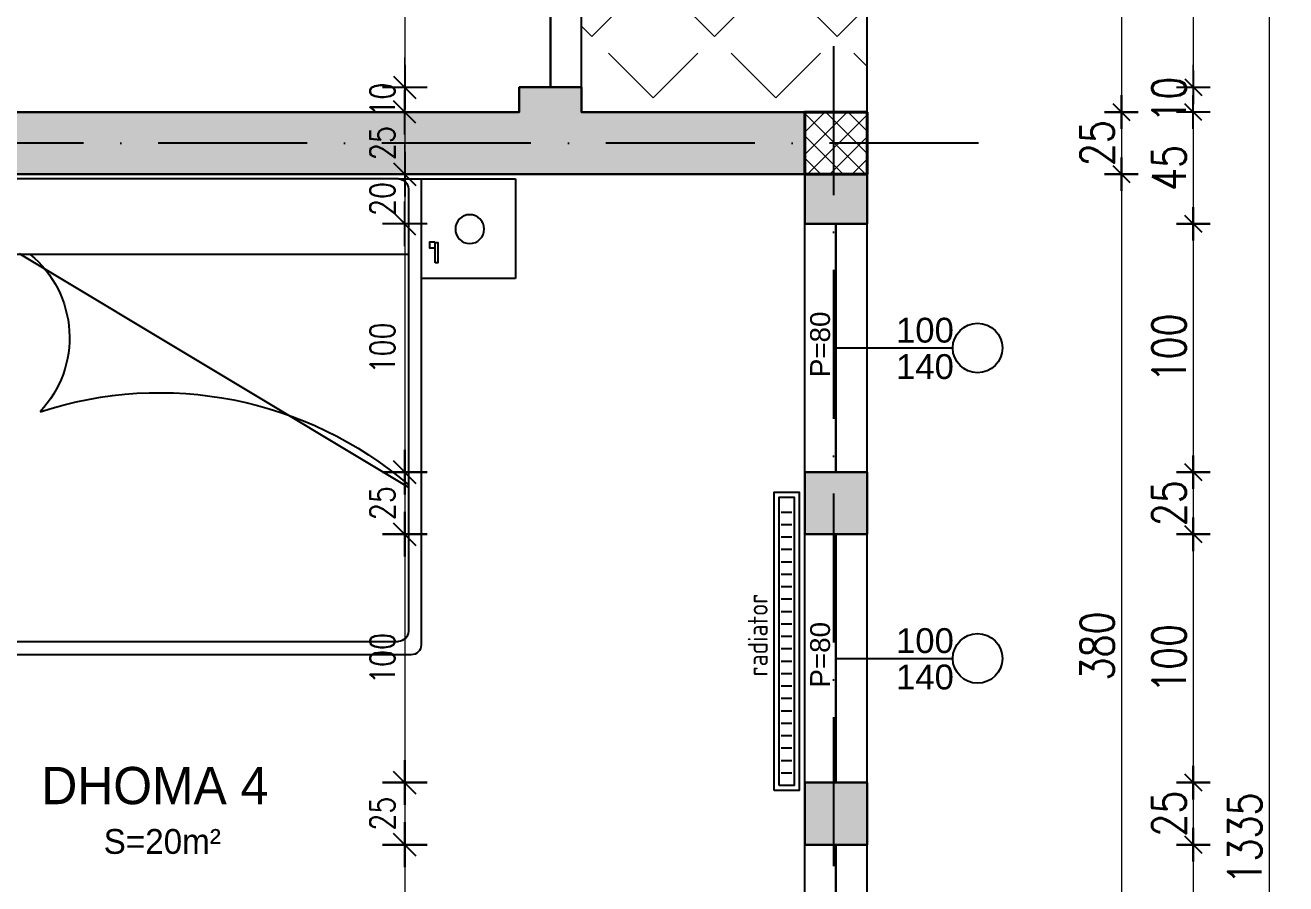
# Model space of a CAD drawing. Header units: metres. Extents: x 2674 to 33045, y -10854 to 2806.
# Drawn here: x 16664 to 17171, y 1190 to 1536 of the extents above; entities that cross this region are included whole.
import ezdxf

# ---------------------------------------------------------------- set-up
doc = ezdxf.new("R2010")
doc.units = ezdxf.units.M
doc.linetypes.add('ACAD_ISO10W100', pattern=[18, 12, -3, 0, -3])
doc.layers.add('2d', color=7, linetype='Continuous')
doc.layers.add('2d hamdia', color=7, linetype='Continuous')
doc.styles.add('_DIM Romans 0.8', font='romans.shx', dxfattribs={"width": 0.8})
doc.styles.get("Standard").update_dxf_attribs({"font": 'arial.ttf'})
doc.dimstyles.new('50 jasht', dxfattribs={"dimscale": 15, "dimtxt": 0.9, "dimasz": 0.3, "dimexe": 1.25, "dimexo": 0.625, "dimgap": 0.2, "dimtad": 1, "dimdec": 0, "dimzin": 12, "dimdsep": 46, "dimtxsty": '_DIM Romans 0.8', "dimblk": '- Kosa Crta za DIM (Mala)', "dimcen": 1, "dimse1": 1, "dimse2": 1, "dimclrd": 256, "dimclrt": 256, "dimazin": 3, "dimtfac": 1, "dimtdec": 0, "dimtix": 1, "dimtmove": 0, "dimatfit": 3, "dimfxl": 1, "dimlwd": 0, "dimarcsym": 0})
doc.dimstyles.new('50 mrena', dxfattribs={"dimscale": 10, "dimtxt": 1, "dimasz": 0.6, "dimexe": 1.25, "dimexo": 0.625, "dimgap": 0.4, "dimtad": 1, "dimdec": 0, "dimzin": 12, "dimdsep": 46, "dimtxsty": '_DIM Romans 0.8', "dimblk": '- Kosa Crta za DIM (Mala)', "dimcen": 2.5, "dimse1": 1, "dimse2": 1, "dimclrd": 256, "dimclrt": 256, "dimadec": 0, "dimazin": 3, "dimtfac": 1, "dimtdec": 0, "dimtix": 1, "dimtmove": 0, "dimatfit": 3, "dimfxl": 1, "dimlwd": 15, "dimarcsym": 0})

# ---------------------------------------------------------------- blocks, each defined once
blk = doc.blocks.new('radiator')
at = {"color": 204}
for p, q in [((-52.92, 7.12), (-52.92, 2.89)), ((-47.92, 7.12), (-47.92, 2.89)), ((-42.92, 7.12), (-42.92, 2.89)), ((-37.92, 7.12), (-37.92, 2.89)), ((-32.92, 7.12), (-32.92, 2.89)), ((-27.92, 7.12), (-27.92, 2.89)), ((-22.92, 7.12), (-22.92, 2.89)), ((-17.92, 7.12), (-17.92, 2.89)), ((-12.92, 7.12), (-12.92, 2.89)), ((-7.92, 7.12), (-7.92, 2.89)), ((-2.92, 7.12), (-2.92, 2.89)), ((2.08, 7.12), (2.08, 2.89)), ((7.08, 7.12), (7.08, 2.89)), ((12.08, 7.12), (12.08, 2.89)), ((17.08, 7.12), (17.08, 2.89)), ((22.08, 7.12), (22.08, 2.89)), ((27.08, 7.12), (27.08, 2.89)), ((32.08, 7.12), (32.08, 2.89)), ((37.08, 7.12), (37.08, 2.89)), ((42.08, 7.12), (42.08, 2.89)), ((47.08, 7.12), (47.08, 2.89)), ((52.08, 7.12), (52.08, 2.89))]:
    blk.add_line(p, q, dxfattribs=at)
blk.add_lwpolyline([(-60, 10), (60, 10), (60, 0), (-60, 0)], close=True)
blk.add_lwpolyline([(-58, 8), (58, 8), (58, 2), (-58, 2)], close=True, dxfattribs=at)
blk = doc.blocks.new('krevet dysh')
at = {"color": 252}
for p, q in [((-40.12, 130.31), (-40.12, 92.28)), ((0, 130.31), (-40.12, 130.31)), ((0, 83.08), (0, 130.31)), ((0, 92.28), (-187.61, 92.28)), ((-191.66, 88.23), (-191.66, -88.23)), ((-4.05, 87.13), (-182.18, 87.13)), ((-124.08, 87.04), (-30.15, -69.42)), ((-30.38, 87.13), (-30.38, -87.13)), ((-186.23, -83.08), (-186.23, 83.08)), ((0, 83.08), (0, -83.08)), ((0, -83.08), (0, -92.28)), ((0, -83.08), (0, -130.31)), ((-4.05, -87.13), (-182.18, -87.13)), ((-40.22, -92.28), (-187.61, -92.28)), ((-40.22, -92.28), (-40.22, -92.28)), ((0, -92.28), (-40.22, -92.28)), ((-40.12, -130.31), (-40.12, -92.28)), ((0, -130.31), (-40.12, -130.31))]:
    blk.add_line(p, q, dxfattribs=at)
for points in [[(-33.83, 97.97), (-25.58, 97.97), (-25.58, 98.95), (-33.83, 98.95)], [(-25.36, 97.73), (-27.86, 97.73), (-27.86, 95.78), (-25.36, 95.78)]]:
    blk.add_lwpolyline(points, close=True, dxfattribs=at)
for centre in [(-20.2, 111.83), (-20.2, -111.83)]:
    blk.add_circle(centre, 5.8, dxfattribs=at)
for centre, radius, start, end in [((-187.61, 88.23), 4.05, 90, 180), ((-182.18, 83.08), 4.05, 90, 180), ((-240.09, -13.08), 154.01, 341.8069, 40.5936), ((-4.05, 83.08), 4.05, 0, 90), ((-63.94, -92.8), 43.49, 39.4832, 133.3295), ((-182.18, -83.08), 4.05, 180, 270), ((-4.05, -83.08), 4.05, 270, 0), ((-4.05, -83.08), 4.05, 270, 0), ((-187.61, -88.23), 4.05, 180, 270)]:
    blk.add_arc(centre, radius, start, end, dxfattribs=at)
blk = doc.blocks.new('- Kosa Crta za DIM (Mala)')
for points in [[(0, -1.5), (0, 1.5)], [(-1.5, 0), (1.5, 0)], [(-0.75, -0.75), (0.75, 0.75)]]:
    blk.add_lwpolyline(points)
blk = doc.blocks.new('*D703')
at = {"lineweight": 0, "transparency": 16777216}
blk.add_line((17105.13, 1846.21), (17105.13, 1505.21), dxfattribs=at)
at = {"layer": 'Defpoints', "color": 0, "lineweight": 0, "transparency": 16777216}
for p in [(17002.7, 1850.71), (17002.7, 1500.71), (17105.13, 1500.71)]:
    blk.add_point(p, dxfattribs=at)
at = {"lineweight": 0, "transparency": 16777216, "xscale": 4.5, "yscale": 4.5, "zscale": 4.5}
for p, rotation in [((17105.13, 1850.71), 90), ((17105.13, 1500.71), 270)]:
    blk.add_blockref('- Kosa Crta za DIM (Mala)', p, dxfattribs=dict(at, rotation=rotation))
at = {"lineweight": 0, "transparency": 16777216, "insert": (17095.38, 1675.71), "char_height": 13.5, "attachment_point": 5, "rotation": 90, "style": '_DIM Romans 0.8'}
blk.add_mtext('350', dxfattribs=at)
blk = doc.blocks.new('*D704')
at = {"lineweight": 0, "transparency": 16777216}
blk.add_line((17105.13, 1496.21), (17105.13, 1480.21), dxfattribs=at)
at = {"layer": 'Defpoints', "color": 0, "lineweight": 0, "transparency": 16777216}
for p in [(17002.7, 1500.71), (17002.7, 1475.71), (17105.13, 1475.71)]:
    blk.add_point(p, dxfattribs=at)
at = {"lineweight": 0, "transparency": 16777216, "xscale": 4.5, "yscale": 4.5, "zscale": 4.5}
for p, rotation in [((17105.13, 1500.71), 90), ((17105.13, 1475.71), 270)]:
    blk.add_blockref('- Kosa Crta za DIM (Mala)', p, dxfattribs=dict(at, rotation=rotation))
at = {"lineweight": 0, "transparency": 16777216, "insert": (17095.38, 1488.21), "char_height": 13.5, "attachment_point": 5, "rotation": 90, "style": '_DIM Romans 0.8'}
blk.add_mtext('25', dxfattribs=at)
blk = doc.blocks.new('*D705')
at = {"lineweight": 0, "transparency": 16777216}
blk.add_line((17105.13, 1471.21), (17105.13, 1100.21), dxfattribs=at)
at = {"layer": 'Defpoints', "color": 0, "lineweight": 0, "transparency": 16777216}
for p in [(17002.7, 1475.71), (17002.7, 1095.71), (17105.13, 1095.71)]:
    blk.add_point(p, dxfattribs=at)
at = {"lineweight": 0, "transparency": 16777216, "xscale": 4.5, "yscale": 4.5, "zscale": 4.5}
for p, rotation in [((17105.13, 1475.71), 90), ((17105.13, 1095.71), 270)]:
    blk.add_blockref('- Kosa Crta za DIM (Mala)', p, dxfattribs=dict(at, rotation=rotation))
at = {"lineweight": 0, "transparency": 16777216, "insert": (17095.38, 1285.71), "char_height": 13.5, "attachment_point": 5, "rotation": 90, "style": '_DIM Romans 0.8'}
blk.add_mtext('380', dxfattribs=at)
blk = doc.blocks.new('*D714')
at = {"lineweight": 0, "transparency": 16777216}
blk.add_line((17134.07, 1646.21), (17134.07, 1515.21), dxfattribs=at)
at = {"layer": 'Defpoints', "color": 0, "lineweight": 0, "transparency": 16777216}
for p in [(16887.7, 1650.71), (16887.7, 1510.71), (17134.07, 1510.71)]:
    blk.add_point(p, dxfattribs=at)
at = {"lineweight": 0, "transparency": 16777216, "xscale": 4.5, "yscale": 4.5, "zscale": 4.5}
for p, rotation in [((17134.07, 1650.71), 90), ((17134.07, 1510.71), 270)]:
    blk.add_blockref('- Kosa Crta za DIM (Mala)', p, dxfattribs=dict(at, rotation=rotation))
at = {"lineweight": 0, "transparency": 16777216, "insert": (17124.32, 1580.71), "char_height": 13.5, "attachment_point": 5, "rotation": 90, "style": '_DIM Romans 0.8'}
blk.add_mtext('140', dxfattribs=at)
blk = doc.blocks.new('*D715')
at = {"lineweight": 0, "transparency": 16777216}
for p, q in [((17134.07, 1515.21), (17134.07, 1519.71)), ((17134.07, 1510.71), (17134.07, 1500.71)), ((17134.07, 1496.21), (17134.07, 1491.71))]:
    blk.add_line(p, q, dxfattribs=at)
at = {"layer": 'Defpoints', "color": 0, "lineweight": 0, "transparency": 16777216}
for p in [(16887.7, 1510.71), (17002.7, 1500.71), (17134.07, 1500.71)]:
    blk.add_point(p, dxfattribs=at)
at = {"lineweight": 0, "transparency": 16777216, "xscale": 4.5, "yscale": 4.5, "zscale": 4.5}
for p, rotation in [((17134.07, 1510.71), 270), ((17134.07, 1500.71), 90)]:
    blk.add_blockref('- Kosa Crta za DIM (Mala)', p, dxfattribs=dict(at, rotation=rotation))
at = {"lineweight": 0, "transparency": 16777216, "insert": (17124.32, 1505.71), "char_height": 13.5, "attachment_point": 5, "rotation": 90, "style": '_DIM Romans 0.8'}
blk.add_mtext('10', dxfattribs=at)
blk = doc.blocks.new('*D716')
at = {"lineweight": 0, "transparency": 16777216}
blk.add_line((17134.07, 1496.21), (17134.07, 1460.21), dxfattribs=at)
at = {"layer": 'Defpoints', "color": 0, "lineweight": 0, "transparency": 16777216}
for p in [(17002.7, 1500.71), (17002.7, 1455.71), (17134.07, 1455.71)]:
    blk.add_point(p, dxfattribs=at)
at = {"lineweight": 0, "transparency": 16777216, "xscale": 4.5, "yscale": 4.5, "zscale": 4.5}
for p, rotation in [((17134.07, 1500.71), 90), ((17134.07, 1455.71), 270)]:
    blk.add_blockref('- Kosa Crta za DIM (Mala)', p, dxfattribs=dict(at, rotation=rotation))
at = {"lineweight": 0, "transparency": 16777216, "insert": (17124.32, 1478.21), "char_height": 13.5, "attachment_point": 5, "rotation": 90, "style": '_DIM Romans 0.8'}
blk.add_mtext('45', dxfattribs=at)
blk = doc.blocks.new('*D717')
at = {"lineweight": 0, "transparency": 16777216}
blk.add_line((17134.07, 1451.21), (17134.07, 1360.21), dxfattribs=at)
at = {"layer": 'Defpoints', "color": 0, "lineweight": 0, "transparency": 16777216}
for p in [(17002.7, 1455.71), (17002.7, 1355.71), (17134.07, 1355.71)]:
    blk.add_point(p, dxfattribs=at)
at = {"lineweight": 0, "transparency": 16777216, "xscale": 4.5, "yscale": 4.5, "zscale": 4.5}
for p, rotation in [((17134.07, 1455.71), 90), ((17134.07, 1355.71), 270)]:
    blk.add_blockref('- Kosa Crta za DIM (Mala)', p, dxfattribs=dict(at, rotation=rotation))
at = {"lineweight": 0, "transparency": 16777216, "insert": (17124.32, 1405.71), "char_height": 13.5, "attachment_point": 5, "rotation": 90, "style": '_DIM Romans 0.8'}
blk.add_mtext('100', dxfattribs=at)
blk = doc.blocks.new('*D718')
at = {"lineweight": 0, "transparency": 16777216}
blk.add_line((17134.07, 1351.21), (17134.07, 1335.21), dxfattribs=at)
at = {"layer": 'Defpoints', "color": 0, "lineweight": 0, "transparency": 16777216}
for p in [(17002.7, 1355.71), (17002.7, 1330.71), (17134.07, 1330.71)]:
    blk.add_point(p, dxfattribs=at)
at = {"lineweight": 0, "transparency": 16777216, "xscale": 4.5, "yscale": 4.5, "zscale": 4.5}
for p, rotation in [((17134.07, 1355.71), 90), ((17134.07, 1330.71), 270)]:
    blk.add_blockref('- Kosa Crta za DIM (Mala)', p, dxfattribs=dict(at, rotation=rotation))
at = {"lineweight": 0, "transparency": 16777216, "insert": (17124.32, 1343.21), "char_height": 13.5, "attachment_point": 5, "rotation": 90, "style": '_DIM Romans 0.8'}
blk.add_mtext('25', dxfattribs=at)
blk = doc.blocks.new('*D719')
at = {"lineweight": 0, "transparency": 16777216}
blk.add_line((17134.07, 1326.21), (17134.07, 1235.21), dxfattribs=at)
at = {"layer": 'Defpoints', "color": 0, "lineweight": 0, "transparency": 16777216}
for p in [(17002.7, 1330.71), (17002.7, 1230.71), (17134.07, 1230.71)]:
    blk.add_point(p, dxfattribs=at)
at = {"lineweight": 0, "transparency": 16777216, "xscale": 4.5, "yscale": 4.5, "zscale": 4.5}
for p, rotation in [((17134.07, 1330.71), 90), ((17134.07, 1230.71), 270)]:
    blk.add_blockref('- Kosa Crta za DIM (Mala)', p, dxfattribs=dict(at, rotation=rotation))
at = {"lineweight": 0, "transparency": 16777216, "insert": (17124.32, 1280.71), "char_height": 13.5, "attachment_point": 5, "rotation": 90, "style": '_DIM Romans 0.8'}
blk.add_mtext('100', dxfattribs=at)
blk = doc.blocks.new('*D720')
at = {"lineweight": 0, "transparency": 16777216}
blk.add_line((17134.07, 1226.21), (17134.07, 1210.21), dxfattribs=at)
at = {"layer": 'Defpoints', "color": 0, "lineweight": 0, "transparency": 16777216}
for p in [(17002.7, 1230.71), (17002.7, 1205.71), (17134.07, 1205.71)]:
    blk.add_point(p, dxfattribs=at)
at = {"lineweight": 0, "transparency": 16777216, "xscale": 4.5, "yscale": 4.5, "zscale": 4.5}
for p, rotation in [((17134.07, 1230.71), 90), ((17134.07, 1205.71), 270)]:
    blk.add_blockref('- Kosa Crta za DIM (Mala)', p, dxfattribs=dict(at, rotation=rotation))
at = {"lineweight": 0, "transparency": 16777216, "insert": (17124.32, 1218.21), "char_height": 13.5, "attachment_point": 5, "rotation": 90, "style": '_DIM Romans 0.8'}
blk.add_mtext('25', dxfattribs=at)
blk = doc.blocks.new('*D721')
at = {"lineweight": 0, "transparency": 16777216}
blk.add_line((17134.07, 1201.21), (17134.07, 1110.21), dxfattribs=at)
at = {"layer": 'Defpoints', "color": 0, "lineweight": 0, "transparency": 16777216}
for p in [(17002.7, 1205.71), (17002.7, 1105.71), (17134.07, 1105.71)]:
    blk.add_point(p, dxfattribs=at)
at = {"lineweight": 0, "transparency": 16777216, "xscale": 4.5, "yscale": 4.5, "zscale": 4.5}
for p, rotation in [((17134.07, 1205.71), 90), ((17134.07, 1105.71), 270)]:
    blk.add_blockref('- Kosa Crta za DIM (Mala)', p, dxfattribs=dict(at, rotation=rotation))
at = {"lineweight": 0, "transparency": 16777216, "insert": (17124.32, 1155.71), "char_height": 13.5, "attachment_point": 5, "rotation": 90, "style": '_DIM Romans 0.8'}
blk.add_mtext('100', dxfattribs=at)
blk = doc.blocks.new('*D729')
at = {"lineweight": 0, "transparency": 16777216}
blk.add_line((17164.56, 1871.21), (17164.56, 545.21), dxfattribs=at)
at = {"layer": 'Defpoints', "color": 0, "lineweight": 0, "transparency": 16777216}
for p in [(17002.7, 1875.71), (16687.96, 540.71), (17164.56, 540.71)]:
    blk.add_point(p, dxfattribs=at)
at = {"lineweight": 0, "transparency": 16777216, "xscale": 4.5, "yscale": 4.5, "zscale": 4.5}
for p, rotation in [((17164.56, 1875.71), 90), ((17164.56, 540.71), 270)]:
    blk.add_blockref('- Kosa Crta za DIM (Mala)', p, dxfattribs=dict(at, rotation=rotation))
at = {"lineweight": 0, "transparency": 16777216, "insert": (17154.81, 1208.21), "char_height": 13.5, "attachment_point": 5, "rotation": 90, "style": '_DIM Romans 0.8'}
blk.add_mtext('1335', dxfattribs=at)
blk = doc.blocks.new('*D828')
at = {"lineweight": 15, "transparency": 16777216}
blk.add_line((16816.59, 1644.71), (16816.59, 1516.71), dxfattribs=at)
at = {"layer": 'Defpoints', "color": 0, "lineweight": 0, "transparency": 16777216}
for p in [(16862.7, 1650.71), (16816.59, 1510.71), (16862.7, 1510.71)]:
    blk.add_point(p, dxfattribs=at)
at = {"lineweight": 15, "transparency": 16777216, "xscale": 6, "yscale": 6, "zscale": 6}
for p, rotation in [((16816.59, 1650.71), 90), ((16816.59, 1510.71), 270)]:
    blk.add_blockref('- Kosa Crta za DIM (Mala)', p, dxfattribs=dict(at, rotation=rotation))
at = {"lineweight": 0, "transparency": 16777216, "insert": (16807.59, 1580.71), "char_height": 10, "attachment_point": 5, "rotation": 90, "style": '_DIM Romans 0.8'}
blk.add_mtext('140', dxfattribs=at)
blk = doc.blocks.new('*D829')
at = {"lineweight": 15, "transparency": 16777216}
for p, q in [((16816.59, 1516.71), (16816.59, 1522.71)), ((16816.59, 1510.71), (16816.59, 1500.71)), ((16816.59, 1494.71), (16816.59, 1488.71))]:
    blk.add_line(p, q, dxfattribs=at)
at = {"layer": 'Defpoints', "color": 0, "lineweight": 0, "transparency": 16777216}
for p in [(16862.7, 1510.71), (16816.59, 1500.71), (16862.7, 1500.71)]:
    blk.add_point(p, dxfattribs=at)
at = {"lineweight": 15, "transparency": 16777216, "xscale": 6, "yscale": 6, "zscale": 6}
for p, rotation in [((16816.59, 1510.71), 270), ((16816.59, 1500.71), 90)]:
    blk.add_blockref('- Kosa Crta za DIM (Mala)', p, dxfattribs=dict(at, rotation=rotation))
at = {"lineweight": 0, "transparency": 16777216, "insert": (16807.59, 1505.71), "char_height": 10, "attachment_point": 5, "rotation": 90, "style": '_DIM Romans 0.8'}
blk.add_mtext('10', dxfattribs=at)
blk = doc.blocks.new('*D830')
at = {"lineweight": 15, "transparency": 16777216}
blk.add_line((16816.59, 1494.71), (16816.59, 1481.71), dxfattribs=at)
at = {"layer": 'Defpoints', "color": 0, "lineweight": 0, "transparency": 16777216}
for p in [(16862.7, 1500.71), (16816.59, 1475.71), (16977.7, 1475.71)]:
    blk.add_point(p, dxfattribs=at)
at = {"lineweight": 15, "transparency": 16777216, "xscale": 6, "yscale": 6, "zscale": 6}
for p, rotation in [((16816.59, 1500.71), 90), ((16816.59, 1475.71), 270)]:
    blk.add_blockref('- Kosa Crta za DIM (Mala)', p, dxfattribs=dict(at, rotation=rotation))
at = {"lineweight": 0, "transparency": 16777216, "insert": (16807.59, 1488.21), "char_height": 10, "attachment_point": 5, "rotation": 90, "style": '_DIM Romans 0.8'}
blk.add_mtext('25', dxfattribs=at)
blk = doc.blocks.new('*D831')
at = {"lineweight": 15, "transparency": 16777216}
for p, q in [((16816.59, 1481.71), (16816.59, 1487.71)), ((16816.59, 1475.71), (16816.59, 1455.71)), ((16816.59, 1449.71), (16816.59, 1443.71))]:
    blk.add_line(p, q, dxfattribs=at)
at = {"layer": 'Defpoints', "color": 0, "lineweight": 0, "transparency": 16777216}
for p in [(16977.7, 1475.71), (16816.59, 1455.71), (16977.7, 1455.71)]:
    blk.add_point(p, dxfattribs=at)
at = {"lineweight": 15, "transparency": 16777216, "xscale": 6, "yscale": 6, "zscale": 6}
for p, rotation in [((16816.59, 1475.71), 270), ((16816.59, 1455.71), 90)]:
    blk.add_blockref('- Kosa Crta za DIM (Mala)', p, dxfattribs=dict(at, rotation=rotation))
at = {"lineweight": 0, "transparency": 16777216, "insert": (16807.59, 1465.71), "char_height": 10, "attachment_point": 5, "rotation": 90, "style": '_DIM Romans 0.8'}
blk.add_mtext('20', dxfattribs=at)
blk = doc.blocks.new('*D832')
at = {"lineweight": 15, "transparency": 16777216}
blk.add_line((16816.59, 1449.71), (16816.59, 1361.71), dxfattribs=at)
at = {"layer": 'Defpoints', "color": 0, "lineweight": 0, "transparency": 16777216}
for p in [(16977.7, 1455.71), (16816.59, 1355.71), (16977.7, 1355.71)]:
    blk.add_point(p, dxfattribs=at)
at = {"lineweight": 15, "transparency": 16777216, "xscale": 6, "yscale": 6, "zscale": 6}
for p, rotation in [((16816.59, 1455.71), 90), ((16816.59, 1355.71), 270)]:
    blk.add_blockref('- Kosa Crta za DIM (Mala)', p, dxfattribs=dict(at, rotation=rotation))
at = {"lineweight": 0, "transparency": 16777216, "insert": (16807.59, 1405.71), "char_height": 10, "attachment_point": 5, "rotation": 90, "style": '_DIM Romans 0.8'}
blk.add_mtext('100', dxfattribs=at)
blk = doc.blocks.new('*D833')
at = {"lineweight": 15, "transparency": 16777216}
blk.add_line((16816.59, 1349.71), (16816.59, 1336.71), dxfattribs=at)
at = {"layer": 'Defpoints', "color": 0, "lineweight": 0, "transparency": 16777216}
for p in [(16977.7, 1355.71), (16816.59, 1330.71), (16977.7, 1330.71)]:
    blk.add_point(p, dxfattribs=at)
at = {"lineweight": 15, "transparency": 16777216, "xscale": 6, "yscale": 6, "zscale": 6}
for p, rotation in [((16816.59, 1355.71), 90), ((16816.59, 1330.71), 270)]:
    blk.add_blockref('- Kosa Crta za DIM (Mala)', p, dxfattribs=dict(at, rotation=rotation))
at = {"lineweight": 0, "transparency": 16777216, "insert": (16807.59, 1343.21), "char_height": 10, "attachment_point": 5, "rotation": 90, "style": '_DIM Romans 0.8'}
blk.add_mtext('25', dxfattribs=at)
blk = doc.blocks.new('*D834')
at = {"lineweight": 15, "transparency": 16777216}
blk.add_line((16816.59, 1324.71), (16816.59, 1236.71), dxfattribs=at)
at = {"layer": 'Defpoints', "color": 0, "lineweight": 0, "transparency": 16777216}
for p in [(16977.7, 1330.71), (16816.59, 1230.71), (16977.7, 1230.71)]:
    blk.add_point(p, dxfattribs=at)
at = {"lineweight": 15, "transparency": 16777216, "xscale": 6, "yscale": 6, "zscale": 6}
for p, rotation in [((16816.59, 1330.71), 90), ((16816.59, 1230.71), 270)]:
    blk.add_blockref('- Kosa Crta za DIM (Mala)', p, dxfattribs=dict(at, rotation=rotation))
at = {"lineweight": 0, "transparency": 16777216, "insert": (16807.59, 1280.71), "char_height": 10, "attachment_point": 5, "rotation": 90, "style": '_DIM Romans 0.8'}
blk.add_mtext('100', dxfattribs=at)
blk = doc.blocks.new('*D835')
at = {"lineweight": 15, "transparency": 16777216}
blk.add_line((16816.59, 1224.71), (16816.59, 1211.71), dxfattribs=at)
at = {"layer": 'Defpoints', "color": 0, "lineweight": 0, "transparency": 16777216}
for p in [(16977.7, 1230.71), (16816.59, 1205.71), (16977.7, 1205.71)]:
    blk.add_point(p, dxfattribs=at)
at = {"lineweight": 15, "transparency": 16777216, "xscale": 6, "yscale": 6, "zscale": 6}
for p, rotation in [((16816.59, 1230.71), 90), ((16816.59, 1205.71), 270)]:
    blk.add_blockref('- Kosa Crta za DIM (Mala)', p, dxfattribs=dict(at, rotation=rotation))
at = {"lineweight": 0, "transparency": 16777216, "insert": (16807.59, 1218.21), "char_height": 10, "attachment_point": 5, "rotation": 90, "style": '_DIM Romans 0.8'}
blk.add_mtext('25', dxfattribs=at)
blk = doc.blocks.new('*D836')
at = {"lineweight": 15, "transparency": 16777216}
blk.add_line((16816.59, 1199.71), (16816.59, 1111.71), dxfattribs=at)
at = {"layer": 'Defpoints', "color": 0, "lineweight": 0, "transparency": 16777216}
for p in [(16977.7, 1205.71), (16816.59, 1105.71), (16977.7, 1105.71)]:
    blk.add_point(p, dxfattribs=at)
at = {"lineweight": 15, "transparency": 16777216, "xscale": 6, "yscale": 6, "zscale": 6}
for p, rotation in [((16816.59, 1205.71), 90), ((16816.59, 1105.71), 270)]:
    blk.add_blockref('- Kosa Crta za DIM (Mala)', p, dxfattribs=dict(at, rotation=rotation))
at = {"lineweight": 0, "transparency": 16777216, "insert": (16807.59, 1155.71), "char_height": 10, "attachment_point": 5, "rotation": 90, "style": '_DIM Romans 0.8'}
blk.add_mtext('100', dxfattribs=at)

msp = doc.modelspace()

# ---------------------------------------------------------------- hatches: boundary and pattern name
at = {"lineweight": 30}
h = msp.add_hatch(color=255, dxfattribs=at)
h.paths.add_polyline_path([(16977.7, 1875.71), (16597.7, 1875.71), (16597.7, 1850.71), (16862.7, 1850.71), (16862.7, 1785.71), (16887.7, 1785.71), (16887.7, 1850.71), (16977.7, 1850.71)])
h.paths.add_polyline_path([(16887.7, 1685.71), (16862.7, 1685.71), (16862.7, 1650.71), (16887.7, 1650.71)])
h.paths.add_polyline_path([(16977.7, 1500.71), (16887.7, 1500.71), (16887.7, 1510.71), (16862.7, 1510.71), (16862.7, 1500.71), (16597.7, 1500.71), (16597.7, 1475.71), (16977.7, 1475.71)])
h.paths.add_polyline_path([(17002.7, 1475.71), (16977.7, 1475.71), (16977.7, 1455.71), (17002.7, 1455.71)])
h.paths.add_polyline_path([(17002.7, 1355.71), (16977.7, 1355.71), (16977.7, 1330.71), (17002.7, 1330.71)])
h.paths.add_polyline_path([(17002.7, 1230.71), (16977.7, 1230.71), (16977.7, 1205.71), (17002.7, 1205.71)])
h.paths.add_polyline_path([(16977.7, 1095.71), (16597.7, 1095.71), (16597.7, 1070.71), (16977.7, 1070.71)])
h.paths.add_polyline_path([(16572.7, 1095.71), (16457.7, 1095.71), (16457.7, 1110.71), (16432.7, 1110.71), (16432.7, 1070.71), (16512.7, 1070.71), (16512.7, 1068.21), (16537.7, 1068.21), (16537.7, 1070.71), (16572.7, 1070.71)])
h.paths.add_polyline_path([(16572.7, 1500.71), (16457.7, 1500.71), (16457.7, 1510.71), (16432.7, 1510.71), (16432.7, 1200.71), (16457.7, 1200.71), (16457.7, 1475.71), (16572.7, 1475.71)])
h.paths.add_polyline_path([(16457.7, 1850.71), (16572.7, 1850.71), (16572.7, 1875.71), (16317.7, 1875.71), (16317.7, 1850.71), (16432.7, 1850.71), (16432.7, 1630.71), (16400.12, 1630.71), (16400.12, 1610.71), (16432.7, 1610.71), (16432.7, 1600.71), (16457.7, 1600.71)])
h.paths.add_polyline_path([(16320.12, 1630.71), (16232.7, 1630.71), (16232.7, 1850.71), (16212.7, 1850.71), (16212.7, 1590.71), (16232.7, 1590.71), (16232.7, 1610.71), (16320.12, 1610.71)])
h.paths.add_polyline_path([(16207.7, 1875.71), (15887.7, 1875.71), (15887.7, 1850.71), (16207.7, 1850.71)])
h.paths.add_polyline_path([(16257.7, 1875.71), (16232.7, 1875.71), (16232.7, 1850.71), (16257.7, 1850.71)])
h.paths.add_polyline_path([(15887.7, 1850.71), (15862.7, 1850.71), (15862.7, 1770.71), (15887.7, 1770.71)])
h.paths.add_polyline_path([(15887.7, 1650.71), (15862.7, 1650.71), (15862.7, 1500.71), (15887.7, 1500.71)])
h.paths.add_polyline_path([(15993.7, 1475.71), (15968.7, 1475.71), (15968.7, 1335.71), (15993.7, 1335.71)])
h.paths.add_polyline_path([(16207.7, 1500.71), (15993.7, 1500.71), (15993.7, 1475.71), (16207.7, 1475.71)])
h.paths.add_polyline_path([(16232.7, 1510.71), (16212.7, 1510.71), (16212.7, 1500.71), (16232.7, 1500.71)])
h.paths.add_polyline_path([(15993.7, 1145.71), (15968.7, 1145.71), (15968.7, 1095.71), (15993.7, 1095.71)])
h.paths.add_polyline_path([(16107.7, 975.71), (15993.7, 975.71), (15993.7, 985.71), (15968.7, 985.71), (15968.7, 670.71), (15993.7, 670.71), (15993.7, 697.71), (16112.7, 697.71), (16112.7, 722.71), (15993.7, 722.71), (15993.7, 950.71), (16107.7, 950.71)])
h.paths.add_polyline_path([(16247.7, 975.71), (16232.7, 975.71), (16232.7, 950.71), (16247.7, 950.71)])
h.paths.add_polyline_path([(16207.7, 975.71), (16197.7, 975.71), (16197.7, 950.71), (16207.7, 950.71)])
h.paths.add_polyline_path([(16232.7, 950.71), (16207.7, 950.71), (16207.7, 722.71), (16192.7, 722.71), (16192.7, 697.71), (16207.7, 697.71), (16207.7, 670.71), (16232.7, 670.71)])
h.paths.add_polyline_path([(16597.7, 975.71), (16537.7, 975.71), (16537.7, 978.21), (16512.7, 978.21), (16512.7, 975.71), (16337.7, 975.71), (16337.7, 950.71), (16572.7, 950.71), (16572.7, 670.71), (16597.7, 670.71), (16597.7, 740.71), (16615.07, 740.71), (16615.07, 765.71), (16597.7, 765.71)])
h.paths.add_polyline_path([(17002.7, 825.71), (16977.7, 825.71), (16977.7, 765.71), (16695.07, 765.71), (16695.07, 740.71), (16977.7, 740.71), (16977.7, 670.71), (17002.7, 670.71)])
h.paths.add_polyline_path([(16597.7, 645.71), (16572.7, 645.71), (16572.7, 565.71), (16507.7, 565.71), (16507.7, 540.71), (16597.7, 540.71)])
h.paths.add_polyline_path([(16412.7, 565.71), (16387.7, 565.71), (16387.7, 540.71), (16412.7, 540.71)])
h.paths.add_polyline_path([(16292.7, 565.71), (16232.7, 565.71), (16207.7, 565.71), (16207.7, 540.71), (16292.7, 540.71)])
h.paths.add_polyline_path([(17002.7, 1105.71), (16977.7, 1105.71), (16977.7, 1095.71), (17002.7, 1095.71)])
at = {"layer": '2d hamdia', "lineweight": 0, "true_color": 0x969696}
h = msp.add_hatch(dxfattribs=at)
h.set_pattern_fill('ANGLE', color=252, scale=5, angle=45, style=0)
h.set_pattern_definition([(45, (0, 0), (-24.695704, 24.695704), [25.4, -9.525]), (135, (0, 0), (-24.695704, -24.695704), [25.4, -9.525])])
h.paths.add_polyline_path([(17002.7, 1850.71), (16977.7, 1850.71), (16887.7, 1850.71), (16887.7, 1735.71), (16922.25, 1735.71, -1), (16942.25, 1735.71, -1), (16922.25, 1735.71), (16887.7, 1735.71), (16887.7, 1580.74), (16922.25, 1580.74, -1), (16942.25, 1580.74, -1), (16922.25, 1580.74), (16887.7, 1580.74), (16887.7, 1500.71), (16977.7, 1500.71), (17002.7, 1500.71)])
h.paths.add_polyline_path([(16900.61, 1634.56), (16996.02, 1634.56), (16996.02, 1681.57), (16900.61, 1681.57)], flags=24)
h.paths.add_polyline_path([(16892.52, 1562.75), (16920.83, 1562.75), (16920.83, 1583.36), (16892.52, 1583.36)], flags=24)
h.paths.add_polyline_path([(16891.96, 1577.42), (16920.27, 1577.42), (16920.27, 1598.02), (16891.96, 1598.02)], flags=24)
h.paths.add_polyline_path([(16891.96, 1717.73), (16920.27, 1717.73), (16920.27, 1738.34), (16891.96, 1738.34)], flags=24)
h.paths.add_polyline_path([(16891.96, 1732.39), (16920.27, 1732.39), (16920.27, 1753), (16891.96, 1753)], flags=24)
at = {"layer": '2d hamdia', "lineweight": 0}
h = msp.add_hatch(dxfattribs=at)
h.set_pattern_fill('ANSI37', color=26, scale=2, style=0)
h.set_pattern_definition([(45, (6012.054, -385), (-4.490128, 4.490128), []), (135, (6012.054, -385), (-4.490128, -4.490128), [])])
h.paths.add_polyline_path([(17002.7, 1500.71), (16977.7, 1500.71), (16977.7, 1475.71), (17002.7, 1475.71)])

# ---------------------------------------------------------------- linework, layer by layer
at = {"color": 124, "linetype": 'ACAD_ISO10W100', "lineweight": 25, "ltscale": 5}
for p, q in [((16989.2, 2067.9), (16989.2, 597)), ((17047.58, 1488.21), (15669.18, 1488.21))]:
    msp.add_line(p, q, dxfattribs=at)
for p, q in [((17002.7, 645.71), (17002.7, 1875.71)), ((16887.7, 1500.71), (16887.7, 1850.71)), ((16862.7, 1500.71), (16862.7, 1510.71)), ((16862.7, 1510.71), (16887.7, 1510.71)), ((16457.7, 1500.71), (16862.7, 1500.71)), ((16887.7, 1500.71), (16977.7, 1500.71)), ((16977.7, 1475.71), (16457.7, 1475.71)), ((16977.7, 765.71), (16977.7, 1475.71)), ((16977.7, 1455.71), (17002.7, 1455.71)), ((16990.2, 1405.71), (17037.25, 1405.71)), ((16977.7, 1355.71), (17002.7, 1355.71)), ((16977.7, 1330.71), (17002.7, 1330.71)), ((16990.2, 1280.71), (17037.25, 1280.71)), ((16977.7, 1230.71), (17002.7, 1230.71)), ((16977.7, 1205.71), (17002.7, 1205.71))]:
    msp.add_line(p, q)
at = {"color": 5, "lineweight": 30}
for p, q in [((16875.2, 1510.71), (16875.2, 1650.71)), ((16990.2, 1355.71), (16990.2, 1455.71)), ((16990.2, 1230.71), (16990.2, 1330.71)), ((16990.2, 1105.71), (16990.2, 1205.71))]:
    msp.add_line(p, q, dxfattribs=at)
at = {"lineweight": 30}
for points in [[(16977.7, 1500.71), (16887.7, 1500.71), (16887.7, 1510.71), (16862.7, 1510.71), (16862.7, 1500.71), (16597.7, 1500.71), (16597.7, 1475.71), (16977.7, 1475.71)], [(17002.7, 1475.71), (16977.7, 1475.71), (16977.7, 1455.71), (17002.7, 1455.71)], [(17002.7, 1355.71), (16977.7, 1355.71), (16977.7, 1330.71), (17002.7, 1330.71)], [(17002.7, 1230.71), (16977.7, 1230.71), (16977.7, 1205.71), (17002.7, 1205.71)]]:
    msp.add_lwpolyline(points, close=True, dxfattribs=at)
at = {"lineweight": 40}
msp.add_lwpolyline([(17002.7, 1500.71), (16977.7, 1500.71), (16977.7, 1475.71), (17002.7, 1475.71)], close=True, dxfattribs=at)
for centre in [(17047.25, 1405.71), (17047.25, 1280.71)]:
    msp.add_circle(centre, 10)

# ---------------------------------------------------------------- block references
at = {"rotation": 90}
msp.add_blockref('radiator', (16975.32, 1287.59), dxfattribs=at)
at = {"layer": '2d', "xscale": -1, "rotation": 270}
msp.add_blockref('krevet dysh', (16730.92, 1473.8), dxfattribs=at)

# ---------------------------------------------------------------- texts
at = {"color": 251, "lineweight": 0, "char_height": 8, "attachment_point": 7, "rotation": 90}
for insert in [(16987.91, 1390.35), (16987.91, 1265.35)]:
    msp.add_mtext_dynamic_manual_height_columns('\\pi3.6273;{\\C256;P=80}', width=32.2697, gutter_width=12.5, heights=[10.21], dxfattribs=dict(at, insert=insert))
at = {"lineweight": 0, "char_height": 10, "attachment_point": 3}
for s, insert in [('100 ', (17037.68, 1417.89)), ('140 ', (17037.68, 1403.23)), ('100 ', (17037.68, 1292.89)), ('140 ', (17037.68, 1278.23))]:
    msp.add_mtext_dynamic_manual_height_columns(s, width=32.2697, gutter_width=12.5, heights=[0], dxfattribs=dict(at, insert=insert))
at = {"color": 124, "insert": (16954.72, 1243.02), "char_height": 8, "attachment_point": 1, "rotation": 90}
msp.add_mtext_dynamic_manual_height_columns('\\pi30.435;{\\Fgbenor|c0;\\C206;radiator}', width=91.5371, gutter_width=12.5, heights=[0], dxfattribs=at)
at = {"insert": (16649.32, 1237.02), "char_height": 10, "attachment_point": 1}
msp.add_mtext_dynamic_manual_height_columns('\\pi20.943;{\\fEras Light ITC|b0|i0|c0|p34;\\H1.5x;\\C251;DHOMA 4\\P\\pi46.036;\\H0.66667x;\\C22;S=20m²}', width=139.3689, gutter_width=12.5, heights=[0], dxfattribs=at)

# ---------------------------------------------------------------- dimensions: what is measured, and where the dimension line sits
at = {"lineweight": 0}
dim = msp.add_linear_dim(base=(17164.56, 540.71), p1=(17002.7, 1875.71), p2=(16687.96, 540.71), angle=90, dimstyle='50 jasht', dxfattribs=at)
dim.commit()
dim.dimension.update_dxf_attribs({"geometry": '*D729', "text_midpoint": (17154.81, 1208.21)})
for base, p1, p2, dimstyle, picture, middle in [((17105.13, 1500.71), (17002.7, 1850.71), (17002.7, 1500.71), '50 jasht', '*D703', (17095.38, 1675.71)), ((16816.59, 1510.71), (16862.7, 1650.71), (16862.7, 1510.71), '50 mrena', '*D828', (16807.59, 1580.71)), ((17134.07, 1510.71), (16887.7, 1650.71), (16887.7, 1510.71), '50 jasht', '*D714', (17124.32, 1580.71)), ((16816.59, 1500.71), (16862.7, 1510.71), (16862.7, 1500.71), '50 mrena', '*D829', (16807.59, 1505.71)), ((17134.07, 1500.71), (16887.7, 1510.71), (17002.7, 1500.71), '50 jasht', '*D715', (17124.32, 1505.71)), ((16816.59, 1475.71), (16862.7, 1500.71), (16977.7, 1475.71), '50 mrena', '*D830', (16807.59, 1488.21)), ((17105.13, 1475.71), (17002.7, 1500.71), (17002.7, 1475.71), '50 jasht', '*D704', (17095.38, 1488.21)), ((17134.07, 1455.71), (17002.7, 1500.71), (17002.7, 1455.71), '50 jasht', '*D716', (17124.32, 1478.21)), ((16816.59, 1455.71), (16977.7, 1475.71), (16977.7, 1455.71), '50 mrena', '*D831', (16807.59, 1465.71)), ((17105.13, 1095.71), (17002.7, 1475.71), (17002.7, 1095.71), '50 jasht', '*D705', (17095.38, 1285.71)), ((16816.59, 1355.71), (16977.7, 1455.71), (16977.7, 1355.71), '50 mrena', '*D832', (16807.59, 1405.71)), ((17134.07, 1355.71), (17002.7, 1455.71), (17002.7, 1355.71), '50 jasht', '*D717', (17124.32, 1405.71)), ((16816.59, 1330.71), (16977.7, 1355.71), (16977.7, 1330.71), '50 mrena', '*D833', (16807.59, 1343.21)), ((17134.07, 1330.71), (17002.7, 1355.71), (17002.7, 1330.71), '50 jasht', '*D718', (17124.32, 1343.21)), ((16816.59, 1230.71), (16977.7, 1330.71), (16977.7, 1230.71), '50 mrena', '*D834', (16807.59, 1280.71)), ((17134.07, 1230.71), (17002.7, 1330.71), (17002.7, 1230.71), '50 jasht', '*D719', (17124.32, 1280.71)), ((16816.59, 1205.71), (16977.7, 1230.71), (16977.7, 1205.71), '50 mrena', '*D835', (16807.59, 1218.21)), ((17134.07, 1205.71), (17002.7, 1230.71), (17002.7, 1205.71), '50 jasht', '*D720', (17124.32, 1218.21)), ((16816.59, 1105.71), (16977.7, 1205.71), (16977.7, 1105.71), '50 mrena', '*D836', (16807.59, 1155.71)), ((17134.07, 1105.71), (17002.7, 1205.71), (17002.7, 1105.71), '50 jasht', '*D721', (17124.32, 1155.71))]:
    dim = msp.add_linear_dim(base=base, p1=p1, p2=p2, angle=90, dimstyle=dimstyle, override={"dimtmove": 1}, dxfattribs=at)
    dim.commit()
    dim.dimension.update_dxf_attribs({"geometry": picture, "text_midpoint": middle})

doc.saveas('drawing.dxf')
